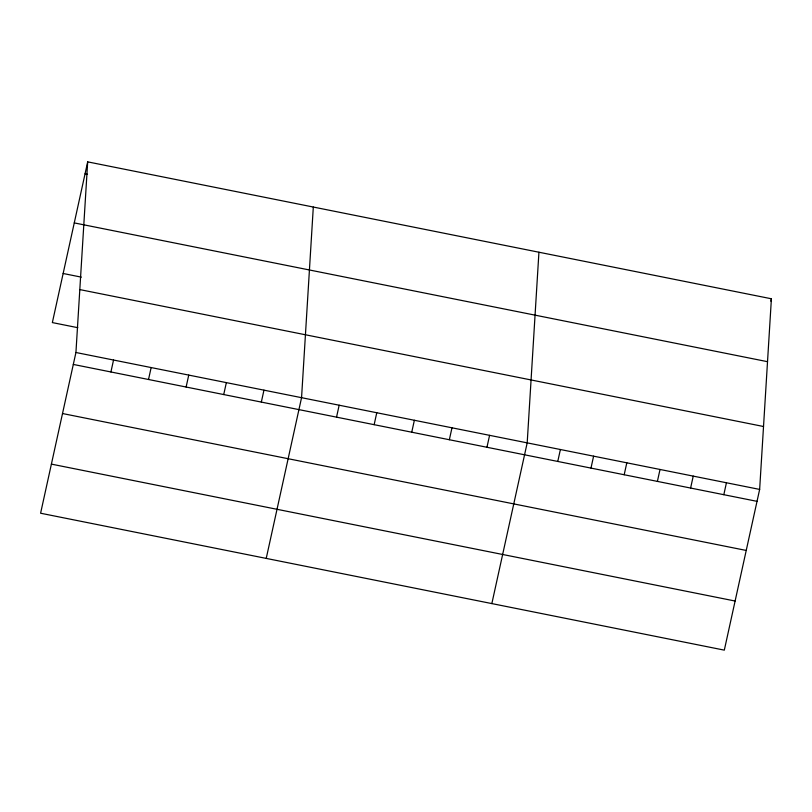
<?xml version="1.0" encoding="UTF-8"?>
<svg xmlns="http://www.w3.org/2000/svg" width="812" height="812" viewBox="0 0 812 812"><rect width="100%" height="100%" fill="white"/><g stroke="black" fill="none" stroke-linecap="round" stroke-linejoin="round"><path stroke-width="1.22" d="M75.932 352.499L87.686 161.862L771.4 298.775L759.646 489.413L724.314 650.138L40.6 513.225L75.932 352.499L759.646 489.413M313.31 207.05L301.556 397.687L266.224 558.402M538.935 252.227L527.191 442.865L491.849 603.58M87.686 161.862L52.354 322.587L77.83 327.693M110.919 371.967L113.538 360.031M148.525 379.498L151.144 367.562M186.121 387.03L188.749 375.093M223.726 394.561L226.355 382.625M261.332 402.082L263.961 390.156M336.544 417.145L339.162 405.208M374.149 424.676L376.768 412.74M411.745 432.207L414.374 420.271M449.351 439.739L451.979 427.802M486.956 447.27L489.585 435.333M557.773 461.449L560.392 449.513M590.984 468.098L593.602 456.161M624.184 474.746L626.813 462.81M657.395 481.394L660.024 469.468M690.606 488.053L693.235 476.116M723.817 494.701L726.435 482.764M770.872 301.161L771.4 298.775M85.067 173.798L87.493 174.286M74.268 222.904L767.523 361.685M63.143 273.492L81.342 277.136M79.82 289.59L763.524 426.503M73.313 364.436L757.028 501.349M62.514 413.531L746.228 550.445M51.4 464.119L735.104 601.032"/></g></svg>
